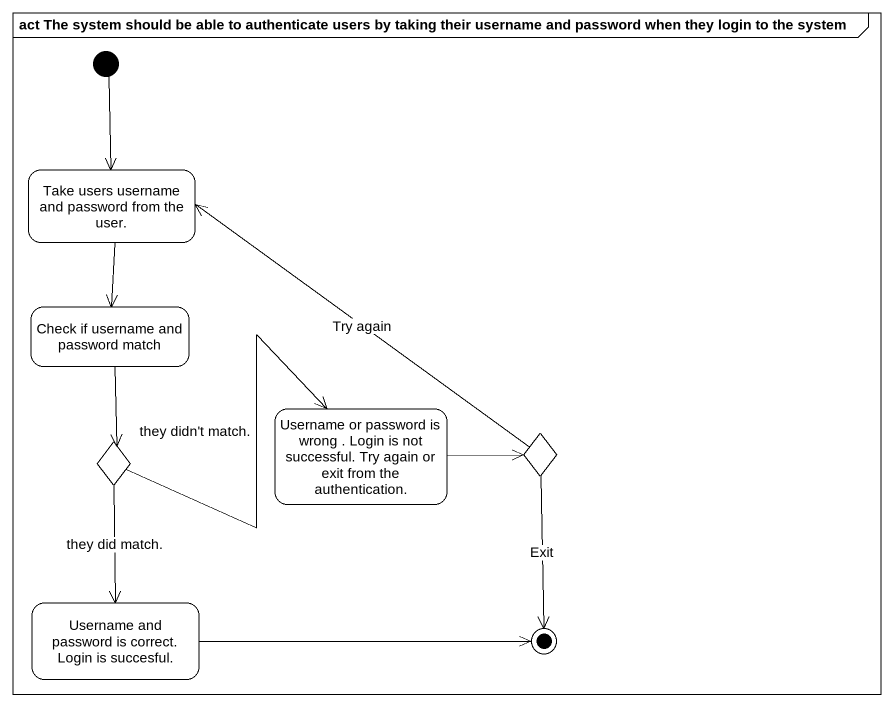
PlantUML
@startuml
mainframe act The system should be able to authenticate users by taking their username and password when they login to the system
hide empty description
state "Take users username and password from the user." as Take_users_username_and
state "Check if username and password match" as Check_if_username_and
state "Username or password is wrong . Login is not successful. Try again or exit from the authentication." as Username_or_password_is
state choice1 <<choice>>
state choice2 <<choice>>
state "Username and password is correct. Login is succesful." as Username_and_password_is
[*] --> Take_users_username_and
Take_users_username_and --> Check_if_username_and
Check_if_username_and --> choice1
Username_or_password_is -right-> choice2
choice1 -right-> Username_or_password_is : they didn't match.
choice1 --> Username_and_password_is : they did match.
choice2 -left-> Take_users_username_and : Try again
choice2 --> [*] : Exit
Username_and_password_is -right-> [*]
@enduml
